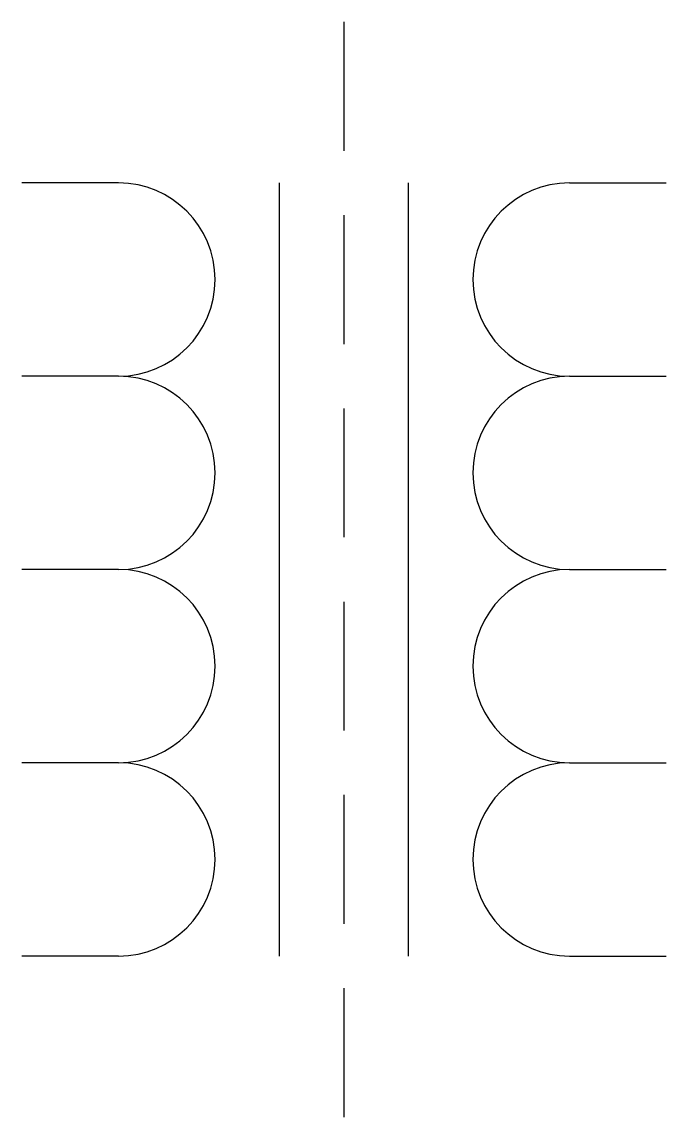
# Model space of a CAD drawing. Extents: x -0.156 to 0.156, y -0.312 to 0.219.
import ezdxf

# ---------------------------------------------------------------- set-up
doc = ezdxf.new("R2010")
doc.units = 0
doc.header["$MEASUREMENT"] = 0
doc.layers.get('0').update_dxf_attribs({"linetype": 'CONTINUOUS'})

msp = doc.modelspace()

# ---------------------------------------------------------------- linework, layer by layer
for p, q in [((0, 0.15625), (0, 0.21875)), ((-0.109375, 0.140625), (-0.15625, 0.140625)), ((-0.03125, -0.234375), (-0.03125, 0.140625)), ((0.03125, -0.234375), (0.03125, 0.140625)), ((0.109375, 0.140625), (0.15625, 0.140625)), ((0, 0.0625), (0, 0.125)), ((-0.109375, 0.046875), (-0.15625, 0.046875)), ((0.109375, 0.046875), (0.15625, 0.046875)), ((0, -0.03125), (0, 0.03125)), ((-0.109375, -0.046875), (-0.15625, -0.046875)), ((0.109375, -0.046875), (0.15625, -0.046875)), ((0, -0.125), (0, -0.0625)), ((-0.109375, -0.140625), (-0.15625, -0.140625)), ((0.109375, -0.140625), (0.15625, -0.140625)), ((0, -0.21875), (0, -0.15625)), ((-0.109375, -0.234375), (-0.15625, -0.234375)), ((0.109375, -0.234375), (0.15625, -0.234375)), ((0, -0.3125), (0, -0.25))]:
    msp.add_line(p, q)
for centre, start, end in [((-0.109375, 0.09375), 270, 90), ((0.109375, 0.09375), 90, 270), ((-0.109375, 0), 270, 90), ((0.109375, 0), 90, 270), ((-0.109375, -0.09375), 270, 90), ((0.109375, -0.09375), 90, 270), ((-0.109375, -0.1875), 270, 90), ((0.109375, -0.1875), 90, 270)]:
    msp.add_arc(centre, 0.046875, start, end)

doc.saveas('drawing.dxf')
